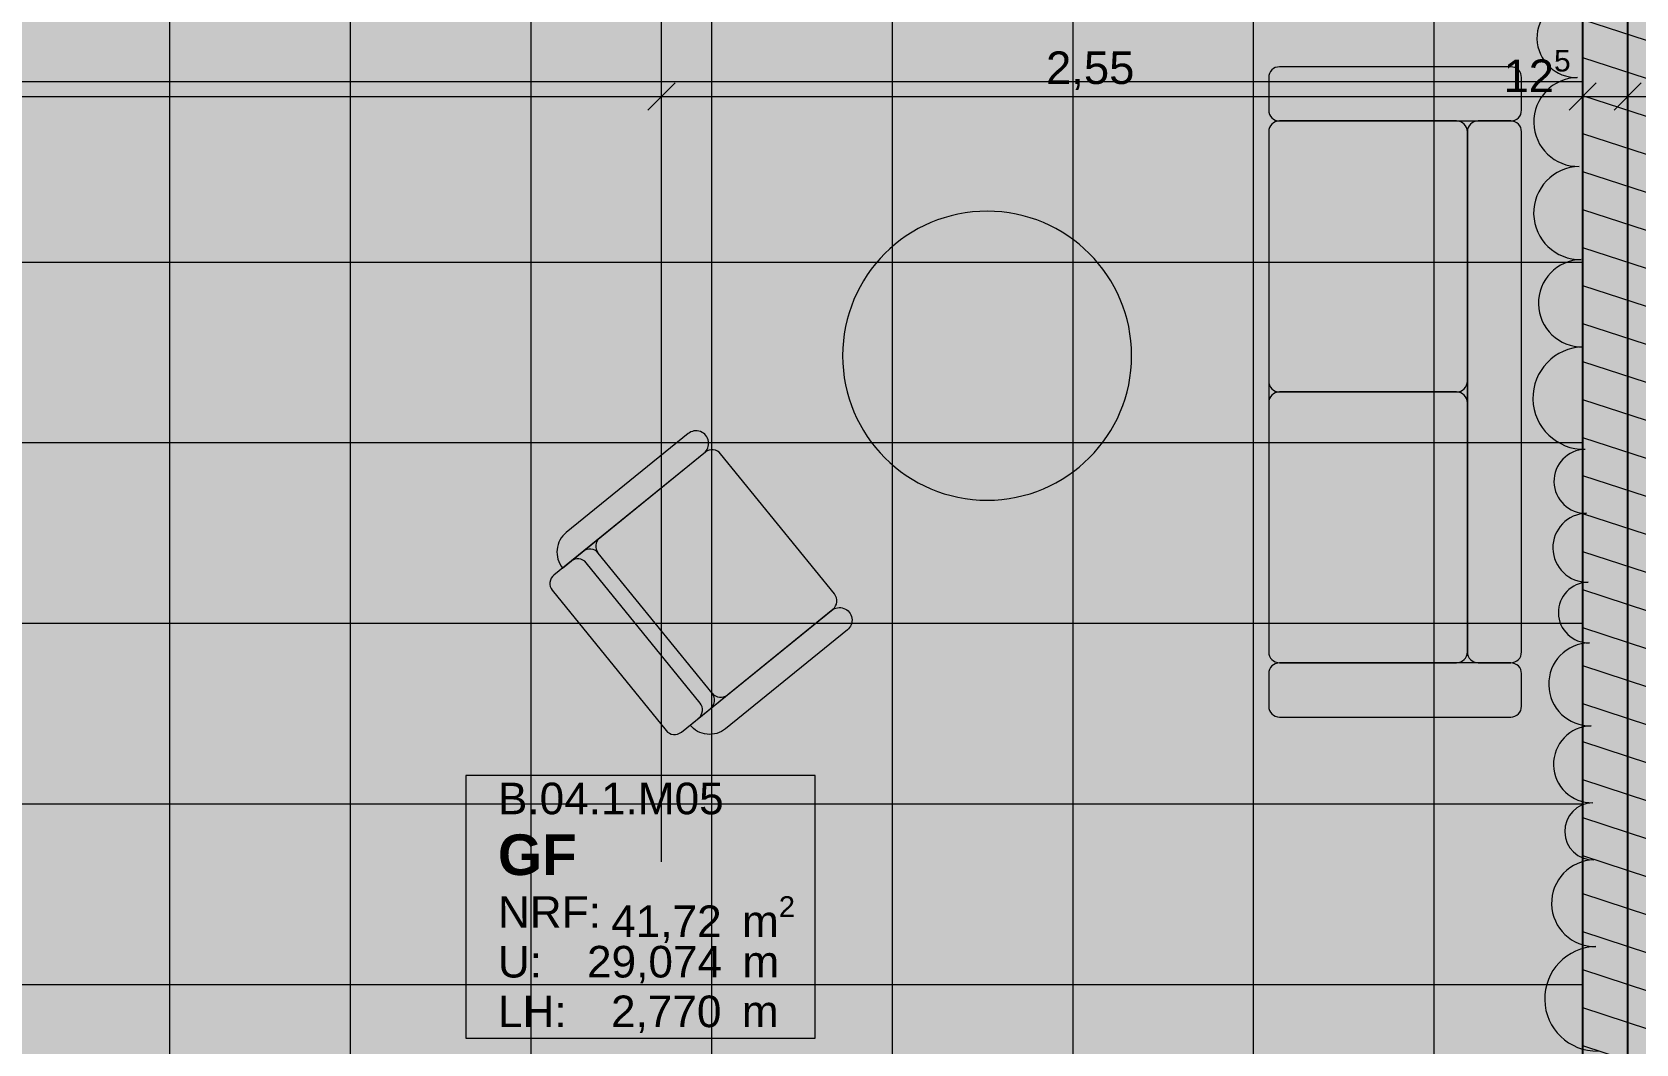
# Model space of a CAD drawing. Header units: metres. Extents: x -22.4 to 53.1, y 133.6 to 157.9.
# Drawn here: x -14.174 to -9.734, y 146.831 to 149.632 of the extents above; entities that cross this region are included whole.
import ezdxf

# ---------------------------------------------------------------- set-up
doc = ezdxf.new("R2010")
doc.units = ezdxf.units.M
doc.header["$MEASUREMENT"] = 0
doc.linetypes.add('Strichpunktlinie', pattern=[0.006703, 0.003528, -0.001764, 0, -0.001411])
for name, color, linetype in [('00  Raster', 7, 'Continuous'), ('20  Möbel', 7, 'Continuous'), ('40 Bemaßung 1_ 50 Bodenspiegel', 7, 'Continuous'), ('50 NUF - Raumstempel MIETERAUSBAU', 7, 'Continuous'), ('Neubau_00  Indexwolken', 7, 'Continuous'), ('Neubau_20  Boden Aufbauten', 7, 'Continuous'), ('Neubau_20  Boden Aufbauten_Deckschraffur', 7, 'Continuous'), ('Neubau_20 Wand Leichtbau MIETERAUSBAU', 7, 'Continuous'), ('Neubau_20 Wand Leichtbau MIETERAUSBAU_Schnittschraffur', 7, 'Continuous'), ('Neubau_50 NUF - Raumstempel MIETERAUSBAU', 7, 'Continuous')]:
    doc.layers.add(name, color=color, linetype=linetype)
doc.styles.add('ERSTELLTER_STIL_1', font='')
doc.styles.add('ERSTELLTER_STIL_3', font='')
doc.styles.get('ERSTELLTER_STIL_1').set_extended_font_data('Arial')
doc.styles.get('ERSTELLTER_STIL_3').set_extended_font_data('Arial', bold=True)

msp = doc.modelspace()

# ---------------------------------------------------------------- hatches: boundary and pattern name
at = {"layer": 'Neubau_20  Boden Aufbauten_Deckschraffur', "linetype": 'Continuous', "lineweight": 18, "true_color": 0xd5d5ff}
msp.add_hatch(color=254, dxfattribs=at).paths.add_polyline_path([(-9.7566, 152.8749), (-9.7566, 150.225), (-9.8816, 150.225), (-9.8816, 145.6129), (-12.369, 145.613), (-12.369, 145.305), (-1.7416, 145.3049), (-1.7416, 145.7299), (1.0809, 145.7299), (1.0809, 148.1899), (-1.5691, 148.1899), (-1.5691, 152.8751)])
at = {"layer": 'Neubau_20  Boden Aufbauten_Deckschraffur', "linetype": 'Continuous', "lineweight": 0, "true_color": 0xffffff}
h = msp.add_hatch(dxfattribs=at)
h.set_pattern_fill('Holz_Schalung_liegend__1_A0', style=0, pattern_type=2)
h.set_pattern_definition([(341.86749, (-110.10794, 75.26466), (0.03112157, 0.09503393), [])])
h.paths.add_polyline_path([(-9.7566, 152.8749), (-9.7566, 150.225), (-9.8816, 150.225), (-9.8816, 145.6129), (-12.369, 145.613), (-12.369, 145.305), (-1.7416, 145.3049), (-1.7416, 145.7299), (1.0809, 145.7299), (1.0809, 148.1899), (-1.5691, 148.1899), (-1.5691, 152.8751)])
msp.add_hatch(color=7, dxfattribs=at).paths.add_polyline_path([(-10.4166, 150.382), (-18.9066, 150.382), (-18.9066, 145.78), (-18.9066, 137.9199), (-12.5191, 137.9199), (-12.4315, 137.9199), (-12.4315, 143.6799), (-12.4941, 143.6799), (-12.4941, 145.73), (-12.3691, 145.73), (-9.8816, 145.7299), (-9.8816, 150.225), (-10.4166, 150.225)])
at = {"layer": 'Neubau_20  Boden Aufbauten_Deckschraffur', "linetype": 'Continuous', "lineweight": 18}
h = msp.add_hatch(dxfattribs=at)
h.set_pattern_fill('Verband__Quadrat__50x50__4D', color=6, style=0, pattern_type=2)
h.set_pattern_definition([(0, (-7.29265, 148.9955), (0, 0.5), []), (90, (-7.29265, 148.9955), (-0.5, 0), [])])
h.paths.add_polyline_path([(-10.4166, 150.382), (-18.9066, 150.382), (-18.9066, 145.78), (-18.9066, 137.9199), (-12.5191, 137.9199), (-12.4315, 137.9199), (-12.4315, 143.6799), (-12.4941, 143.6799), (-12.4941, 145.73), (-12.3691, 145.73), (-9.8816, 145.7299), (-9.8816, 150.225), (-10.4166, 150.225)])
at = {"layer": 'Neubau_20 Wand Leichtbau MIETERAUSBAU_Schnittschraffur', "linetype": 'Continuous', "lineweight": 18}
msp.add_hatch(color=9, dxfattribs=at).paths.add_polyline_path([(-9.7566, 145.6049), (-9.7566, 150.225), (-9.8816, 150.225), (-9.8816, 145.7299)])

# ---------------------------------------------------------------- linework, layer by layer
at = {"layer": '00  Raster', "color": 5, "linetype": 'Strichpunktlinie', "lineweight": 13, "ltscale": 1000}
msp.add_line((-12.4316, 133.7291), (-12.4316, 155.8899), dxfattribs=at)
at = {"layer": '20  Möbel', "color": 9, "linetype": 'Continuous', "lineweight": 18, "ltscale": 1000}
for p, q in [((-10.7507, 149.5063), (-10.7507, 149.4163)), ((-10.0807, 149.5363), (-10.7207, 149.5363)), ((-10.0507, 149.4163), (-10.0507, 149.5063)), ((-10.2307, 149.3863), (-10.7207, 149.3863)), ((-10.2307, 149.3863), (-10.7207, 149.3863)), ((-10.7207, 149.3863), (-10.0807, 149.3863)), ((-10.0807, 149.3863), (-10.1707, 149.3863)), ((-10.7507, 149.3563), (-10.7507, 148.6663)), ((-10.7507, 149.3563), (-10.7507, 147.9163)), ((-10.2007, 148.6663), (-10.2007, 149.3563)), ((-10.2007, 147.9163), (-10.2007, 149.3563)), ((-10.2007, 149.3563), (-10.2007, 147.9163)), ((-10.0507, 147.9163), (-10.0507, 149.3563)), ((-10.7207, 148.6363), (-10.2307, 148.6363)), ((-10.2307, 148.6363), (-10.7207, 148.6363)), ((-10.7507, 148.6063), (-10.7507, 147.9163)), ((-10.2007, 147.9163), (-10.2007, 148.6063)), ((-12.3249, 147.775), (-12.64, 148.1632)), ((-12.2915, 147.8021), (-12.6066, 148.1903)), ((-10.7507, 147.8563), (-10.7507, 147.7663)), ((-10.7207, 147.8863), (-10.2307, 147.8863)), ((-10.7207, 147.8863), (-10.2307, 147.8863)), ((-10.0807, 147.8863), (-10.7207, 147.8863)), ((-10.1707, 147.8863), (-10.0807, 147.8863)), ((-10.0507, 147.7663), (-10.0507, 147.8563)), ((-10.7207, 147.7363), (-10.0807, 147.7363))]:
    msp.add_line(p, q, dxfattribs=at)
at = {"layer": '20  Möbel', "color": 9, "linetype": 'Continuous', "lineweight": 18, "ltscale": 1000, "flags": 128}
for points in [[(-11.5302, 149.1365, 1), (-11.5302, 148.3365, 1)], [(-12.6953, 148.2471, 0.414214), (-12.7055, 148.1487), (-12.3141, 148.4664, 1), (-12.3582, 148.5207)], [(-11.9573, 148.0347, 0.414214), (-11.9529, 148.0769), (-12.268, 148.4651, 0.414214), (-12.3102, 148.4695), (-12.7295, 148.1292, 0.414214), (-12.7339, 148.087), (-12.4188, 147.6988, 0.414214), (-12.3766, 147.6944)], [(-12.2541, 147.7037, -0.414214), (-12.3525, 147.7139), (-11.9612, 148.0316, -1), (-11.9171, 147.9772)]]:
    msp.add_lwpolyline(points, format="xyb", close=True, dxfattribs=at)
at = {"layer": '20  Möbel', "color": 9, "linetype": 'Continuous', "lineweight": 18, "ltscale": 1000}
for centre, start, end in [((-10.7207, 149.5063), 90, 180), ((-10.0807, 149.5063), 0, 90), ((-10.7207, 149.4163), 180, 270), ((-10.0807, 149.4163), 270, 0), ((-10.7207, 149.3563), 90, 180), ((-10.7207, 149.3563), 90, 180), ((-10.2307, 149.3563), 0, 90), ((-10.2307, 149.3563), 0, 90), ((-10.1707, 149.3563), 90, 180), ((-10.0807, 149.3563), 0, 90), ((-10.7207, 148.6663), 180, 270), ((-10.2307, 148.6663), 270, 0), ((-10.7207, 148.6063), 90, 180), ((-10.2307, 148.6063), 0, 90), ((-12.5834, 148.2092), 129.0685, 219.0685), ((-12.6633, 148.1443), 39.0685, 129.0685), ((-12.6299, 148.1714), 39.0685, 129.0685), ((-10.7207, 147.9163), 180, 270), ((-10.7207, 147.9163), 180, 270), ((-10.2307, 147.9163), 270, 0), ((-10.2307, 147.9163), 270, 0), ((-10.1707, 147.9163), 180, 270), ((-10.0807, 147.9163), 270, 0), ((-10.7207, 147.8563), 90, 180), ((-10.0807, 147.8563), 0, 90), ((-12.3482, 147.7561), 309.0685, 39.0685), ((-12.3148, 147.7832), 309.0685, 39.0685), ((-12.2682, 147.821), 219.0685, 309.0685), ((-10.7207, 147.7663), 180, 270), ((-10.0807, 147.7663), 270, 0)]:
    msp.add_arc(centre, 0.03, start, end, dxfattribs=at)
at = {"layer": '40 Bemaßung 1_ 50 Bodenspiegel', "color": 7, "linetype": 'Continuous', "lineweight": 13, "ltscale": 1000}
for p, q in [((-12.4316, 149.3837), (-12.4316, 149.5243)), ((-9.8816, 149.3837), (-9.8816, 149.5243)), ((-9.7566, 149.3837), (-9.7566, 149.5243)), ((-18.9066, 149.454), (-12.4316, 149.454)), ((-12.3941, 149.4915), (-12.4691, 149.4165)), ((-12.4316, 149.454), (-9.8816, 149.454)), ((-9.8441, 149.4915), (-9.9191, 149.4165)), ((-9.8816, 149.454), (-9.7566, 149.454)), ((-9.7191, 149.4915), (-9.7941, 149.4165)), ((-9.7566, 149.454), (-7.0316, 149.454))]:
    msp.add_line(p, q, dxfattribs=at)
at = {"layer": 'Neubau_00  Indexwolken', "color": 1, "linetype": 'Continuous', "lineweight": 13, "ltscale": 1000}
for centre, radius in [((-9.8986, 149.616), 0.1094), ((-9.8936, 149.3835), 0.1231), ((-9.8883, 149.1315), 0.1289), ((-9.883, 148.8817), 0.1209), ((-9.8774, 148.6191), 0.1418), ((-9.8725, 148.3888), 0.0885), ((-9.8686, 148.205), 0.0954), ((-9.8648, 148.0257), 0.084), ((-9.8605, 147.8267), 0.115), ((-9.8558, 147.6054), 0.1064), ((-9.8519, 147.4198), 0.0792), ((-9.8476, 147.2207), 0.12), ((-9.842, 146.9561), 0.1447)]:
    msp.add_arc(centre, radius, 91.2179, 271.2179, dxfattribs=at)
at = {"layer": 'Neubau_20  Boden Aufbauten', "color": 7, "linetype": 'Continuous', "lineweight": 13, "ltscale": 1000, "flags": 128}
for points in [[(-9.7566, 152.8749), (-9.7566, 150.225), (-9.8816, 150.225), (-9.8816, 145.6129), (-12.369, 145.613), (-12.369, 145.305), (-1.7416, 145.3049), (-1.7416, 145.7299), (1.0809, 145.7299), (1.0809, 148.1899), (-1.5691, 148.1899), (-1.5691, 152.8751)], [(-10.4166, 150.382), (-18.9066, 150.382), (-18.9066, 145.78), (-18.9066, 137.9199), (-12.5191, 137.9199), (-12.4315, 137.9199), (-12.4315, 143.6799), (-12.4941, 143.6799), (-12.4941, 145.73), (-12.3691, 145.73), (-9.8816, 145.7299), (-9.8816, 150.225), (-10.4166, 150.225)]]:
    msp.add_lwpolyline(points, close=True, dxfattribs=at)
at = {"layer": 'Neubau_20 Wand Leichtbau MIETERAUSBAU', "color": 7, "linetype": 'Continuous', "lineweight": 25, "ltscale": 1000, "flags": 128}
for points in [[(-9.8816, 150.225), (-9.8816, 145.7299)], [(-9.7566, 145.6049), (-9.7566, 150.225)]]:
    msp.add_lwpolyline(points, dxfattribs=at)
at = {"layer": 'Neubau_50 NUF - Raumstempel MIETERAUSBAU', "color": 7, "linetype": 'Continuous', "lineweight": 13, "ltscale": 1000}
for p, q in [((-12.0059, 147.5745), (-12.9729, 147.5745)), ((-12.9729, 147.5745), (-12.9729, 146.8477)), ((-12.0059, 146.8477), (-12.0059, 147.5745)), ((-12.9729, 146.8477), (-12.0059, 146.8477))]:
    msp.add_line(p, q, dxfattribs=at)

# ---------------------------------------------------------------- texts
at = {"layer": '40 Bemaßung 1_ 50 Bodenspiegel', "color": 7, "linetype": 'Continuous', "lineweight": 13, "insert": (-11.3671, 149.472), "char_height": 0.09, "width": 0.239452, "attachment_point": 7, "style": 'ERSTELLTER_STIL_1'}
msp.add_mtext('\\A1;{\\pql;\\fArial|b0|i0|c0|p38;2,55}', dxfattribs=at)
at = {"layer": '40 Bemaßung 1_ 50 Bodenspiegel', "color": 7, "linetype": 'Continuous', "lineweight": 13, "insert": (-10.1007, 149.4401), "char_height": 0.09, "attachment_point": 7, "style": 'ERSTELLTER_STIL_1'}
msp.add_mtext('\\A1;{\\pql;\\fArial|b0|i0|c0|p38;12\\fArial|b0|i0|c0|p38;\\A1{\\H.66x;\\S5^  ;}}', dxfattribs=at)
at = {"layer": '50 NUF - Raumstempel MIETERAUSBAU', "color": 7, "linetype": 'Continuous', "lineweight": 18, "attachment_point": 1}
for s, insert, char_height, style in [('\\A1;{\\pql;\\pt0;\\fArial|b0|i0|c0|p38;B.04.1.M05}', (-12.8845, 147.5545), 0.0875, 'ERSTELLTER_STIL_1'), ('\\A1;{\\pqj;\\pt0;\\fArial|b1|i0|c0|p38;GF}', (-12.8845, 147.4113), 0.1125, 'ERSTELLTER_STIL_3'), ('\\A1;{\\pqj;\\pt0;\\fArial|b0|i0|c0|p38;NRF: }', (-12.8845, 147.2402), 0.0875, 'ERSTELLTER_STIL_1'), ('\\A1;{\\pql;\\pt0,0.1;\\fArial|b0|i0|c0|p38;41,72\\fArial|b0|i0|c0|p38;\\A1{\\H.66x;\\S^  ;}\\fArial|b0|i0|c0|p38; m\\fArial|b0|i0|c0|p38;\\A1{\\H.66x;\\S2^  ;}}', (-12.5709, 147.2402), 0.0875, 'ERSTELLTER_STIL_1'), ('\\A1;{\\pqj;\\pt0;\\fArial|b0|i0|c0|p38;U: }', (-12.8845, 147.1027), 0.0875, 'ERSTELLTER_STIL_1'), ('\\A1;{\\pql;\\pt0,0.1;\\fArial|b0|i0|c0|p38;29,074\\fArial|b0|i0|c0|p38;\\A1{\\H.66x;\\S^  ;}\\fArial|b0|i0|c0|p38; m\\fArial|b0|i0|c0|p38;\\A1{\\H.66x;\\S^  ;}}', (-12.6378, 147.1027), 0.0875, 'ERSTELLTER_STIL_1'), ('\\A1;{\\pqj;\\pt0;\\fArial|b0|i0|c0|p38;LH: }', (-12.8845, 146.9652), 0.0875, 'ERSTELLTER_STIL_1'), ('\\A1;{\\pql;\\pt0,0.1;\\fArial|b0|i0|c0|p38;2,770\\fArial|b0|i0|c0|p38;\\A1{\\H.66x;\\S^  ;}\\fArial|b0|i0|c0|p38; m\\fArial|b0|i0|c0|p38;\\A1{\\H.66x;\\S^  ;}}', (-12.5714, 146.9652), 0.0875, 'ERSTELLTER_STIL_1')]:
    msp.add_mtext(s, dxfattribs=dict(at, insert=insert, char_height=char_height, style=style))

doc.saveas('drawing.dxf')
